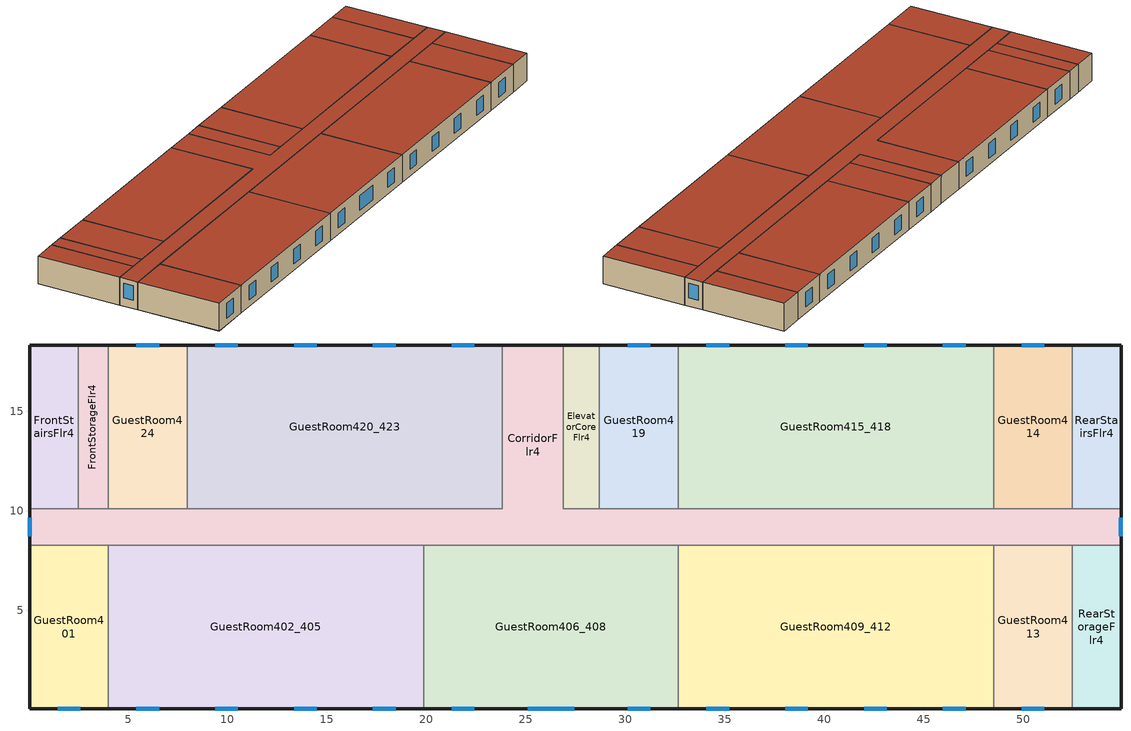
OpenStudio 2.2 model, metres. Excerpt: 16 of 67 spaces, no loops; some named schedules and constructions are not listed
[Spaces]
GuestRoom413
 floor to GuestRoom313: 52.47,8.28 52.47,0.05 48.51,0.05 48.51,8.28 z8.84
 wall outside: 48.51,0.05 52.47,0.05 z8.84:11.58
 wall to GuestRoom409_412: 48.51,8.28 48.51,0.05 z8.84:11.58
 wall to CorridorFlr4: 52.47,8.28 48.51,8.28 z8.84:11.58
 wall to RearStorageFlr4: 52.47,0.05 52.47,8.28 z8.84:11.58
 window: 49.92,0.05 51.06,0.05 z9.49:10.93
 roof outside: 52.47,0.05 52.47,8.28 48.51,8.28 48.51,0.05 z11.58
GuestRoom415_418
 floor to GuestRoom315_318: 48.51,18.34 48.51,10.11 32.66,10.11 32.66,18.34 z8.84
 wall outside: 48.51,18.34 32.66,18.34 z8.84:11.58
 wall to GuestRoom419: 32.66,18.34 32.66,10.11 z8.84:11.58
 wall to CorridorFlr4: 32.66,10.11 48.51,10.11 z8.84:11.58
 wall to GuestRoom414: 48.51,10.11 48.51,18.34 z8.84:11.58
 window: 47.1,18.34 45.96,18.34 / 39.18,18.34 38.04,18.34 / 43.14,18.34 42,18.34 / 35.21,18.34 34.07,18.34 z9.49:10.93
 roof outside: 48.51,10.11 48.51,18.34 32.66,18.34 32.66,10.11 z11.58
RearStairsFlr4
 floor to RearStairsFlr3: 54.91,18.34 54.91,10.11 52.47,10.11 52.47,18.34 z8.84
 wall outside: 54.91,10.11 54.91,18.34 52.47,18.34 z8.84:11.58
 wall to GuestRoom414: 52.47,18.34 52.47,10.11 z8.84:11.58
 wall to CorridorFlr4: 52.47,10.11 54.91,10.11 z8.84:11.58
 roof outside: 54.91,10.11 54.91,18.34 52.47,18.34 52.47,10.11 z11.58
CorridorFlr4
 floor to CorridorFlr3: 26.87,18.34 26.87,10.11 54.91,10.11 54.91,8.28 0.05,8.28 0.05,10.11 23.82,10.11 23.82,18.34 z8.84
 wall outside: 0.05,10.11 0.05,8.28 / 26.87,18.34 23.82,18.34 / 54.91,8.28 54.91,10.11 z8.84:11.58
 wall to ElevatorCoreFlr4: 28.7,10.11 26.87,10.11 26.87,18.34 z8.84:11.58
 wall to FrontStairsFlr4: 2.49,10.11 0.05,10.11 z8.84:11.58
 wall to GuestRoom420_423: 23.82,18.34 23.82,10.11 7.97,10.11 z8.84:11.58
 wall to GuestRoom406_408: 19.86,8.28 32.66,8.28 z8.84:11.58
 wall to GuestRoom424: 7.97,10.11 4.01,10.11 z8.84:11.58
 wall to GuestRoom402_405: 4.01,8.28 19.86,8.28 z8.84:11.58
 wall to RearStorageFlr4: 52.47,8.28 54.91,8.28 z8.84:11.58
 wall to GuestRoom401: 0.05,8.28 4.01,8.28 z8.84:11.58
 wall to FrontStorageFlr4: 4.01,10.11 2.49,10.11 z8.84:11.58
 wall to GuestRoom414: 52.47,10.11 48.51,10.11 z8.84:11.58
 wall to GuestRoom419: 32.66,10.11 28.7,10.11 z8.84:11.58
 wall to GuestRoom409_412: 32.66,8.28 48.51,8.28 z8.84:11.58
 window: 0.05,9.66 0.05,8.73 / 54.91,8.73 54.91,9.66 z9.68:11.1
 roof outside: 54.91,8.28 54.91,10.11 26.87,10.11 26.87,18.34 23.82,18.34 23.82,10.11 0.05,10.11 0.05,8.28 z11.58
GuestRoom402_405
 floor to GuestRoom302_305: 19.86,8.28 19.86,0.05 4.01,0.05 4.01,8.28 z8.84
 wall outside: 4.01,0.05 19.86,0.05 z8.84:11.58
 wall to GuestRoom406_408: 19.86,0.05 19.86,8.28 z8.84:11.58
 wall to GuestRoom401: 4.01,8.28 4.01,0.05 z8.84:11.58
 window: 5.42,0.05 6.56,0.05 / 13.35,0.05 14.49,0.05 / 9.39,0.05 10.52,0.05 / 17.31,0.05 18.45,0.05 z9.49:10.93
 roof outside: 19.86,0.05 19.86,8.28 4.01,8.28 4.01,0.05 z11.58
GuestRoom401
 floor to GuestRoom301: 4.01,8.28 4.01,0.05 0.05,0.05 0.05,8.28 z8.84
 wall outside: 0.05,8.28 0.05,0.05 4.01,0.05 z8.84:11.58
 window: 1.46,0.05 2.6,0.05 z9.49:10.93
 roof outside: 4.01,0.05 4.01,8.28 0.05,8.28 0.05,0.05 z11.58
RearStorageFlr4
 floor to RearStorageFlr3: 54.91,8.28 54.91,0.05 52.47,0.05 52.47,8.28 z8.84
 wall outside: 52.47,0.05 54.91,0.05 54.91,8.28 z8.84:11.58
 roof outside: 54.91,0.05 54.91,8.28 52.47,8.28 52.47,0.05 z11.58
ElevatorCoreFlr4
 floor to ElevatorCoreFlr3: 28.7,18.34 28.7,10.11 26.87,10.11 26.87,18.34 z8.84
 wall outside: 28.7,18.34 26.87,18.34 z8.84:11.58
 wall to GuestRoom419: 28.7,10.11 28.7,18.34 z8.84:11.58
 roof outside: 28.7,10.11 28.7,18.34 26.87,18.34 26.87,10.11 z11.58
GuestRoom414
 floor to GuestRoom314: 52.47,18.34 52.47,10.11 48.51,10.11 48.51,18.34 z8.84
 wall outside: 52.47,18.34 48.51,18.34 z8.84:11.58
 window: 51.06,18.34 49.92,18.34 z9.49:10.93
 roof outside: 52.47,10.11 52.47,18.34 48.51,18.34 48.51,10.11 z11.58
GuestRoom420_423
 floor to GuestRoom320_323: 23.82,18.34 23.82,10.11 7.97,10.11 7.97,18.34 z8.84
 wall outside: 23.82,18.34 7.97,18.34 z8.84:11.58
 wall to GuestRoom424: 7.97,18.34 7.97,10.11 z8.84:11.58
 window: 22.41,18.34 21.27,18.34 / 18.45,18.34 17.31,18.34 / 10.52,18.34 9.39,18.34 / 14.49,18.34 13.35,18.34 z9.49:10.93
 roof outside: 23.82,10.11 23.82,18.34 7.97,18.34 7.97,10.11 z11.58
GuestRoom424
 floor to GuestRoom324: 7.97,18.34 7.97,10.11 4.01,10.11 4.01,18.34 z8.84
 wall outside: 7.97,18.34 4.01,18.34 z8.84:11.58
 wall to FrontStorageFlr4: 4.01,18.34 4.01,10.11 z8.84:11.58
 window: 6.56,18.34 5.42,18.34 z9.49:10.93
 roof outside: 7.97,10.11 7.97,18.34 4.01,18.34 4.01,10.11 z11.58
GuestRoom406_408
 floor to GuestRoom306_308: 32.66,8.28 32.66,0.05 19.86,0.05 19.86,8.28 z8.84
 wall outside: 19.86,0.05 32.66,0.05 z8.84:11.58
 wall to GuestRoom409_412: 32.66,0.05 32.66,8.28 z8.84:11.58
 window: 21.27,0.05 22.41,0.05 / 25.08,0.05 27.44,0.05 / 30.11,0.05 31.25,0.05 z9.49:10.93
 roof outside: 32.66,0.05 32.66,8.28 19.86,8.28 19.86,0.05 z11.58
GuestRoom419
 floor to GuestRoom319: 32.66,18.34 32.66,10.11 28.7,10.11 28.7,18.34 z8.84
 wall outside: 32.66,18.34 28.7,18.34 z8.84:11.58
 window: 31.25,18.34 30.11,18.34 z9.49:10.93
 roof outside: 32.66,10.11 32.66,18.34 28.7,18.34 28.7,10.11 z11.58
FrontStorageFlr4
 floor to FrontStorageFlr3: 4.01,18.34 4.01,10.11 2.49,10.11 2.49,18.34 z8.84
 wall outside: 4.01,18.34 2.49,18.34 z8.84:11.58
 wall to FrontStairsFlr4: 2.49,18.34 2.49,10.11 z8.84:11.58
 roof outside: 4.01,10.11 4.01,18.34 2.49,18.34 2.49,10.11 z11.58
FrontStairsFlr4
 floor to FrontStairsFlr3: 2.49,18.34 2.49,10.11 0.05,10.11 0.05,18.34 z8.84
 wall outside: 2.49,18.34 0.05,18.34 0.05,10.11 z8.84:11.58
 roof outside: 2.49,10.11 2.49,18.34 0.05,18.34 0.05,10.11 z11.58
GuestRoom409_412
 floor to GuestRoom309_312: 48.51,8.28 48.51,0.05 32.66,0.05 32.66,8.28 z8.84
 wall outside: 32.66,0.05 48.51,0.05 z8.84:11.58
 window: 38.04,0.05 39.18,0.05 / 45.96,0.05 47.1,0.05 / 42,0.05 43.14,0.05 / 34.07,0.05 35.21,0.05 z9.49:10.93
 roof outside: 48.51,0.05 48.51,8.28 32.66,8.28 32.66,0.05 z11.58
[Site]
Kuujjuarapik_PQ_CAN: Latitude {deg}=55.28; Longitude {deg}=-77.77; Time Zone {hr}=-5; Elevation {m}=12; Terrain=Suburbs
[Building]
NECB 2011-SmallHotel-NECB HDD Method-CAN_PQ_Kuujjuarapik.719050_CWEC.epw created: 2017-07-10 19:08:32 +0000: North Axis {deg}=180; Default Construction Set=NECB 2011 - SmHotel - NECB HDD Method at climate 8; Standards Number of Stories=4; Standards Number of Above Ground Stories=4; Standards Building Type=SmallHotel
[Site:GroundTemperature:BuildingSurface]
19.527, 19.502, 19.536, 19.598, 20.002, 21.64, 22.225, 22.375, 21.449, 20.121, 19.802, 19.633
[Site:WaterMainsTemperature]
Calculation Method=Correlation; Annual Average Outdoor Air Temperature {C}=-3.91667; Maximum Difference In Monthly Average Outdoor Air Temperatures {deltaC}=32
[SizingPeriod:DesignDay] Barometric Pressure {Pa}=101181; Sky Clearness=0; Rain Indicator=0; Snow Indicator=0; Day of Month=21; Daylight Saving Time Indicator=0; Humidity Indicating Type=Wetbulb; Dry-Bulb Temperature Range Modifier Type=DefaultMultipliers
Name | Maximum Dry-Bulb Temperature {C} | Daily Dry-Bulb Temperature Range {deltaC} | Humidity Indicating Conditions at Maximum Dry-Bulb | Wind Speed {m/s} | Wind Direction {deg} | Month | Day Type | Solar Model Indicator | ASHRAE Taub | ASHRAE Taud
Kuujjuarapik Ann Clg .4% Condns WB=>MDB | 23.1 | 7.4 | 18 | 6.1 | 140 | 8 | SummerDesignDay | ASHRAETau | 0.378 | 2.28
Kuujjuarapik Ann Htg 99.6% Condns DB | -36.7 | 0 | -36.7 | 3.5 | 120 | 2 | WinterDesignDay | ASHRAEClearSky
Kuujjuarapik Ann Clg .4% Condns DB=>MWB | 25.1 | 7.4 | 16.4 | 6.1 | 140 | 8 | SummerDesignDay | ASHRAETau | 0.378 | 2.28
[Material:NoMass]
CP02 CARPET PAD: Roughness=VeryRough; Thermal Resistance {m2-K/W}=0.21648; Thermal Absorptance=0.9; Solar Absorptance=0.7; Visible Absorptance=0.8
[Material]
Name | Roughness | Thickness {m} | Conductivity {W/m-K} | Density {kg/m3} | Specific Heat {J/kg-K} | Thermal Absorptance | Solar Absorptance | Visible Absorptance
100mm Normalweight concrete floor | MediumSmooth | 0.1016 | 2.31 | 2322 | 832
G01 13mm gypsum board | Smooth | 0.0127 | 0.16 | 800 | 1090 | 0.9 | 0.7 | 0.5
G05 25mm wood | MediumSmooth | 0.0254 | 0.15 | 608 | 1630 | 0.9 | 0.5 | 0.5
[Construction]
Typical Interior Floor: 100mm Normalweight concrete floor, CP02 CARPET PAD
Typical Interior Wall: G01 13mm gypsum board, G01 13mm gypsum board
Typical Interior Ceiling: CP02 CARPET PAD, 100mm Normalweight concrete floor
Typical Interior Window: Clear 3mm
Typical Interior Door; Typical Interior Partition: G05 25mm wood
Customized Fenestration: cond=0.160 tvis=0.220 tsol=0.232: Customized Fenestration:: cond=0.160 tvis=0.220 tsol=0.232
Customized Fenestration: cond=0.160 tvis=0.441 tsol=0.279: Customized Fenestration:: cond=0.160 tvis=0.441 tsol=0.279
Customized Fenestration: cond=0.160 tvis=0.294 tsol=0.332: Customized Fenestration:: cond=0.160 tvis=0.294 tsol=0.332
Customized Fenestration: cond=0.160 tvis=0.898 tsol=0.837: Customized Fenestration:: cond=0.160 tvis=0.898 tsol=0.837
[DefaultConstructionSet]
NECB 2011 - SmHotel - NECB HDD Method at climate 8: Default Exterior Surface Constructions=NECB 2011 - SmHotel - NECB HDD Method at climate 8; Default Interior Surface Constructions=Default Surface Constructions 2; Default Ground Contact Surface Constructions=NECB 2011 - SmHotel - NECB HDD Method at climate 9; Default Exterior SubSurface Constructions=NECB 2011 - SmHotel - NECB HDD Method at climate 8; Default Interior SubSurface Constructions=Default Sub Surface Constructions 2; Interior Partition Construction=Typical Interior Partition
[DefaultSurfaceConstructions]
Name | Floor Construction | Wall Construction | Roof Ceiling Construction
Default Surface Constructions 2 | Typical Interior Floor | Typical Interior Wall | Typical Interior Ceiling
NECB 2011 - SmHotel - NECB HDD Method at climate 8 | Customized opaque construction {93d1794d-1603-4277-9b93-11a839a421d1} to conductance of 0.142 | Customized opaque construction {1f8dc538-6fd5-4c74-b513-afcc2ffcb99c} to conductance of 0.183 | Customized opaque construction {1b22cd28-d842-47bc-a998-b3dd5a365c6d} to conductance of 0.142
NECB 2011 - SmHotel - NECB HDD Method at climate 9 | Customized opaque construction {5000430c-11e5-44c2-9467-c43ec93df98a} to conductance of 0.379 | Customized opaque construction {5000430c-11e5-44c2-9467-c43ec93df98a} to conductance of 0.21 | Customized opaque construction {5000430c-11e5-44c2-9467-c43ec93df98a} to conductance of 0.21
[DefaultSubSurfaceConstructions]
Name | Fixed Window Construction | Operable Window Construction | Door Construction | Glass Door Construction | Overhead Door Construction | Skylight Construction | Tubular Daylight Dome Construction | Tubular Daylight Diffuser Construction
Default Sub Surface Constructions 2 | Typical Interior Window | Typical Interior Window | Typical Interior Door
NECB 2011 - SmHotel - NECB HDD Method at climate 8 | Customized Fenestration: cond=0.160 tvis=0.220 tsol=0.232 | Customized Fenestration: cond=0.160 tvis=0.220 tsol=0.232 | Customized opaque construction {6bfd81e6-b336-4740-9cbb-ce27b8dc172f} to conductance of 1.6 | Customized Fenestration: cond=0.160 tvis=0.441 tsol=0.279 | Customized opaque construction {f6ad377d-40f0-4e62-9c48-eb9a6064dbac} to conductance of 1.6 | Customized Fenestration: cond=0.160 tvis=0.294 tsol=0.332 | Customized Fenestration: cond=0.160 tvis=0.898 tsol=0.837 | Customized Fenestration: cond=0.160 tvis=0.898 tsol=0.837
[WindowMaterial:Glazing]
Clear 3mm: Optical Data Type=SpectralAverage; Thickness {m}=0.003; Solar Transmittance at Normal Incidence=0.837; Front Side Solar Reflectance at Normal Incidence=0.075; Back Side Solar Reflectance at Normal Incidence=0.075; Visible Transmittance at Normal Incidence=0.898; Front Side Visible Reflectance at Normal Incidence=0.081; Back Side Visible Reflectance at Normal Incidence=0.081; Infrared Transmittance at Normal Incidence=0; Front Side Infrared Hemispherical Emissivity=0.84; Back Side Infrared Hemispherical Emissivity=0.84; Conductivity {W/m-K}=0.9; Dirt Correction Factor for Solar and Visible Transmittance=1; Solar Diffusing=No
[WindowMaterial:SimpleGlazingSystem] U-Factor {W/m2-K}=1.6; Solar Heat Gain Coefficient=0.6; Visible Transmittance=0.21
Customized Fenestration:: cond=0.160 tvis=0.220 tsol=0.232; Customized Fenestration:: cond=0.160 tvis=0.441 tsol=0.279; Customized Fenestration:: cond=0.160 tvis=0.294 tsol=0.332; Customized Fenestration:: cond=0.160 tvis=0.898 tsol=0.837
[Space] Building Story=BuildingStory4
Name | Space Type | Thermal Zone
GuestRoom424 | Space Function Hway lodging - rooms | Sp-GuestRoom424 Sys-1 Flr-3 Sch-F HPlcmt-north ZN
GuestRoom413 | Space Function Hway lodging - rooms | Sp-GuestRoom413 Sys-1 Flr-3 Sch-F HPlcmt-south ZN
GuestRoom419 | Space Function Hway lodging - rooms | Sp-GuestRoom419 Sys-1 Flr-3 Sch-F HPlcmt-north ZN
GuestRoom402_405 | Space Function Hway lodging - rooms | Sp-GuestRoom402_405 Sys-1 Flr-3 Sch-F HPlcmt-south ZN
GuestRoom420_423 | Space Function Hway lodging - rooms | Sp-GuestRoom420_423 Sys-1 Flr-3 Sch-F HPlcmt-north ZN
GuestRoom415_418 | Space Function Hway lodging - rooms | Sp-GuestRoom415_418 Sys-1 Flr-3 Sch-F HPlcmt-north ZN
RearStairsFlr4 | Space Function Stairway-sch-F | Sp-RearStairsFlr4 Sys-1 Flr-3 Sch-F HPlcmt-east ZN
GuestRoom414 | Space Function Hway lodging - rooms | Sp-GuestRoom414 Sys-1 Flr-3 Sch-F HPlcmt-north ZN
CorridorFlr4 | Space Function Corr. >= 2.4m wide-sch-F | Sp-CorridorFlr4 Sys-1 Flr-3 Sch-F HPlcmt-north ZN
GuestRoom406_408 | Space Function Hway lodging - rooms | Sp-GuestRoom406_408 Sys-1 Flr-3 Sch-F HPlcmt-south ZN
GuestRoom401 | Space Function Hway lodging - rooms | Sp-GuestRoom401 Sys-1 Flr-3 Sch-F HPlcmt-west ZN
GuestRoom409_412 | Space Function Hway lodging - rooms | Sp-GuestRoom409_412 Sys-1 Flr-3 Sch-F HPlcmt-south ZN
RearStorageFlr4 | Space Function Storage area - occsens | Sp-RearStorageFlr4 Sys-4 Flr-3 Sch-E HPlcmt-east ZN
ElevatorCoreFlr4 | Space Function Lobby - elevator | Sp-ElevatorCoreFlr4 Sys-3 Flr-3 Sch-C HPlcmt-north ZN
FrontStorageFlr4 | Space Function Storage area - occsens | Sp-FrontStorageFlr4 Sys-4 Flr-3 Sch-E HPlcmt-north ZN
FrontStairsFlr4 | Space Function Stairway-sch-F | Sp-FrontStairsFlr4 Sys-4 Flr-3 Sch-F HPlcmt-west ZN
[SpaceType] Standards Building Type=Space Function
Name | Default Schedule Set | Design Specification Outdoor Air Object | Standards Space Type
Space Function Corr. >= 2.4m wide-sch-F | Space Function Corr. >= 2.4m wide-sch-F Schedule Set | Space Function Corr. >= 2.4m wide-sch-F Ventilation | Corr. >= 2.4m wide-sch-F
Space Function Lobby - elevator | Space Function Lobby - elevator Schedule Set | Space Function Lobby - elevator Ventilation | Lobby - elevator
Space Function Stairway-sch-F | Space Function Stairway-sch-F Schedule Set | Space Function Stairway-sch-F Ventilation | Stairway-sch-F
Space Function Storage area - occsens | Space Function Storage area - occsens Schedule Set | Space Function Storage area - occsens Ventilation | Storage area - occsens
Space Function Hway lodging - rooms | Space Function Hway lodging - rooms Schedule Set | Space Function Hway lodging - rooms Ventilation | Hway lodging - rooms
[People:Definition] Number of People Calculation Method=People/Area; Fraction Radiant=0.3
Name | People per Space Floor Area {person/m2}
Space Function Corr. >= 2.4m wide-sch-F People Definition | 0.0100104
Space Function Hway lodging - rooms People Definition | 0.0400417
Space Function Stairway-sch-F People Definition | 0.0049514
[People] Work Efficiency Schedule=Work Efficiency Schedule; Clothing Insulation Schedule=Clothing Schedule; Air Velocity Schedule=Air Velocity Schedule
Name | People Definition | Space or SpaceType
Space Function Corr. >= 2.4m wide-sch-F People | Space Function Corr. >= 2.4m wide-sch-F People Definition | Space Function Corr. >= 2.4m wide-sch-F
Space Function Hway lodging - rooms People | Space Function Hway lodging - rooms People Definition | Space Function Hway lodging - rooms
Space Function Lobby - elevator People | Space Function Lobby - elevator People Definition | Space Function Lobby - elevator
Space Function Stairway-sch-F People | Space Function Stairway-sch-F People Definition | Space Function Stairway-sch-F
Space Function Storage area - occsens People | Space Function Storage area - occsens People Definition | Space Function Storage area - occsens
[Lights:Definition] Design Level Calculation Method=Watts/Area; Fraction Radiant=0.5; Fraction Visible=0.2
Name | Watts per Space Floor Area {W/m2}
Space Function Hway lodging - rooms Lights Definition | 8.09993
Space Function Stairway-sch-F Lights Definition | 7.39994
[Lights]
Name | Lights Definition | Space or SpaceType
Space Function Corr. >= 2.4m wide-sch-F Lights | Space Function Corr. >= 2.4m wide-sch-F Lights Definition | Space Function Corr. >= 2.4m wide-sch-F
Space Function Hway lodging - rooms Lights | Space Function Hway lodging - rooms Lights Definition | Space Function Hway lodging - rooms
Space Function Lobby - elevator Lights | Space Function Lobby - elevator Lights Definition | Space Function Lobby - elevator
Space Function Stairway-sch-F Lights | Space Function Stairway-sch-F Lights Definition | Space Function Stairway-sch-F
Space Function Storage area - occsens Lights | Space Function Storage area - occsens Lights Definition | Space Function Storage area - occsens
[DesignSpecification:OutdoorAir] Outdoor Air Method=Sum
Name | Outdoor Air Flow per Floor Area {m3/s-m2}
Space Function Corr. >= 2.4m wide-sch-F Ventilation; Space Function Stairway-sch-F Ventilation | 0.0003048
Space Function Hway lodging - rooms Ventilation | 0.0005588
Space Function Lobby - elevator Ventilation | 0.0041148
Space Function Storage area - occsens Ventilation | 0.0003556
[DefaultScheduleSet] People Activity Level Schedule=NECB-Activity; Infiltration Schedule=Always On
Name | Number of People Schedule | Lighting Schedule | Electric Equipment Schedule
Space Function Corr. >= 2.4m wide-sch-F Schedule Set; Space Function Hway lodging - rooms Schedule Set; Space Function Stairway-sch-F Schedule Set | NECB-F-Occupancy | NECB-F-Lighting | NECB-F-Electric-Equipment
Space Function Lobby - elevator Schedule Set | NECB-C-Occupancy | NECB-C-Lighting | NECB-C-Electric-Equipment
Space Function Storage area - occsens Schedule Set | NECB-E-Occupancy | NECB-E-Lighting | NECB-E-Electric-Equipment
[ThermostatSetpoint:DualSetpoint]
Name | Heating Setpoint Temperature Schedule | Cooling Setpoint Temperature Schedule
Space Function Hway lodging - rooms Thermostat 51; Space Function Hway lodging - rooms Thermostat 52; Space Function Hway lodging - rooms Thermostat 53; Space Function Hway lodging - rooms Thermostat 54; Space Function Hway lodging - rooms Thermostat 55; Space Function Corr. >= 2.4m wide-sch-F Thermostat 6; Space Function Stairway-sch-F Thermostat 11; Space Function Hway lodging - rooms Thermostat 56; Space Function Hway lodging - rooms Thermostat 57; Space Function Hway lodging - rooms Thermostat 58; Space Function Hway lodging - rooms Thermostat 59; Space Function Hway lodging - rooms Thermostat 60; Space Function Stairway-sch-F Thermostat 15 | NECB-F-Thermostat Setpoint-Heating | NECB-F-Thermostat Setpoint-Cooling
Space Function Lobby - elevator Thermostat 7 | NECB-C-Thermostat Setpoint-Heating | NECB-C-Thermostat Setpoint-Cooling
Space Function Storage area - occsens Thermostat 15; Space Function Storage area - occsens Thermostat 16 | NECB-E-Thermostat Setpoint-Heating | NECB-E-Thermostat Setpoint-Cooling
[ElectricEquipment:Definition]
Space Function Hway lodging - rooms Elec Equip Definition: Design Level Calculation Method=Watts/Area; Watts per Space Floor Area {W/m2}=2.49998; Fraction Radiant=0.5
[ElectricEquipment]
Name | Electric Equipment Definition | Space or SpaceType
Space Function Hway lodging - rooms Elec Equip | Space Function Hway lodging - rooms Elec Equip Definition | Space Function Hway lodging - rooms
Space Function Lobby - elevator Elec Equip | Space Function Lobby - elevator Elec Equip Definition | Space Function Lobby - elevator
Space Function Storage area - occsens Elec Equip | Space Function Storage area - occsens Elec Equip Definition | Space Function Storage area - occsens
[SpaceInfiltration:DesignFlowRate] Schedule=Always On Discrete; Design Flow Rate Calculation Method=Flow/ExteriorArea; Flow per Exterior Surface Area {m3/s-m2}=0.00025; Constant Term Coefficient=0; Temperature Term Coefficient=0; Velocity Term Coefficient=0.224; Velocity Squared Term Coefficient=0
Name | Space or SpaceType
CorridorFlr4 Infiltration | CorridorFlr4
ElevatorCoreFlr4 Infiltration | ElevatorCoreFlr4
FrontStairsFlr4 Infiltration | FrontStairsFlr4
FrontStorageFlr4 Infiltration | FrontStorageFlr4
GuestRoom401 Infiltration | GuestRoom401
GuestRoom402_405 Infiltration | GuestRoom402_405
GuestRoom406_408 Infiltration | GuestRoom406_408
GuestRoom409_412 Infiltration | GuestRoom409_412
GuestRoom413 Infiltration | GuestRoom413
GuestRoom414 Infiltration | GuestRoom414
GuestRoom415_418 Infiltration | GuestRoom415_418
GuestRoom419 Infiltration | GuestRoom419
GuestRoom420_423 Infiltration | GuestRoom420_423
GuestRoom424 Infiltration | GuestRoom424
RearStairsFlr4 Infiltration | RearStairsFlr4
RearStorageFlr4 Infiltration | RearStorageFlr4
[ThermalZone] Use Ideal Air Loads=No
Name | Thermostat
Sp-GuestRoom420_423 Sys-1 Flr-3 Sch-F HPlcmt-north ZN | Space Function Hway lodging - rooms Thermostat 51
Sp-GuestRoom419 Sys-1 Flr-3 Sch-F HPlcmt-north ZN | Space Function Hway lodging - rooms Thermostat 52
Sp-GuestRoom415_418 Sys-1 Flr-3 Sch-F HPlcmt-north ZN | Space Function Hway lodging - rooms Thermostat 53
Sp-GuestRoom424 Sys-1 Flr-3 Sch-F HPlcmt-north ZN | Space Function Hway lodging - rooms Thermostat 54
Sp-GuestRoom414 Sys-1 Flr-3 Sch-F HPlcmt-north ZN | Space Function Hway lodging - rooms Thermostat 55
Sp-CorridorFlr4 Sys-1 Flr-3 Sch-F HPlcmt-north ZN | Space Function Corr. >= 2.4m wide-sch-F Thermostat 6
Sp-RearStairsFlr4 Sys-1 Flr-3 Sch-F HPlcmt-east ZN | Space Function Stairway-sch-F Thermostat 11
Sp-GuestRoom401 Sys-1 Flr-3 Sch-F HPlcmt-west ZN | Space Function Hway lodging - rooms Thermostat 56
Sp-GuestRoom402_405 Sys-1 Flr-3 Sch-F HPlcmt-south ZN | Space Function Hway lodging - rooms Thermostat 57
Sp-GuestRoom413 Sys-1 Flr-3 Sch-F HPlcmt-south ZN | Space Function Hway lodging - rooms Thermostat 58
Sp-GuestRoom409_412 Sys-1 Flr-3 Sch-F HPlcmt-south ZN | Space Function Hway lodging - rooms Thermostat 59
Sp-GuestRoom406_408 Sys-1 Flr-3 Sch-F HPlcmt-south ZN | Space Function Hway lodging - rooms Thermostat 60
Sp-ElevatorCoreFlr4 Sys-3 Flr-3 Sch-C HPlcmt-north ZN | Space Function Lobby - elevator Thermostat 7
Sp-FrontStairsFlr4 Sys-4 Flr-3 Sch-F HPlcmt-west ZN | Space Function Stairway-sch-F Thermostat 15
Sp-FrontStorageFlr4 Sys-4 Flr-3 Sch-E HPlcmt-north ZN | Space Function Storage area - occsens Thermostat 15
Sp-RearStorageFlr4 Sys-4 Flr-3 Sch-E HPlcmt-east ZN | Space Function Storage area - occsens Thermostat 16
[BuildingStory]
BuildingStory4
